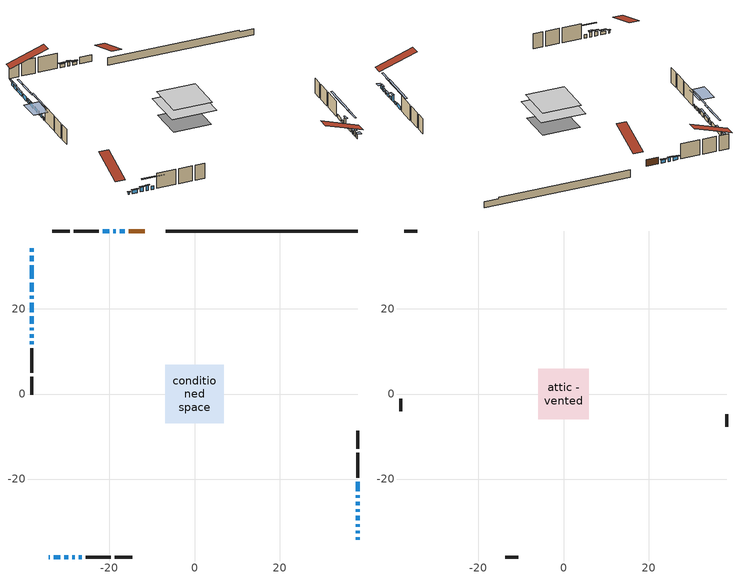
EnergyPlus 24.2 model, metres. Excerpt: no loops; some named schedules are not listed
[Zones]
conditioned space
 floor outside (Floor1 construction): -2.03,-2.03 -2.03,2.03 2.03,2.03 2.03,-2.03 z1.28
 floor adiabatic (AdiabaticFloorConstruction): -6.91,-6.91 -6.91,6.91 6.91,6.91 6.91,-6.91 z3.72
 floor foundation (Slab1 construction): -5.79,-5.48 -5.79,5.48 5.79,5.48 5.79,-5.48 z-1.22
 wall outside (AdiabaticWallConstruction 1): -11.71,38.33 -15.46,38.33 z1.28:3.31
 wall outside (AdiabaticWallConstruction): 38.33,-34.32 38.33,-33.71 z1.28:2.55; -34.33,-38.33 -34.02,-38.33 z1.28:1.89; -33.09,-38.33 -31.57,-38.33 z1.28:2.3; -30.64,-38.33 -29.72,-38.33 / -38.33,34.32 -38.33,33.41 z1.28:2.68; -38.33,32.48 -38.33,31.26 z1.28:2.7; -38.33,30.33 -38.33,27.13 / -18.54,38.33 -19.15,38.33 / -38.33,18.29 -38.33,16.46 / -38.33,15.53 -38.33,14.97 z1.28:2.5; -28.8,-38.33 -28.18,-38.33 z1.28:2.83; -16.39,38.33 -17.61,38.33 / 38.33,-31.25 38.33,-30.63 z1.28:2.2; -38.33,26.2 -38.33,24.07 / -38.33,23.14 -38.33,22.43 z1.28:2.65; -38.33,21.51 -38.33,19.22 / -20.08,38.33 -21.6,38.33 / 38.33,-29.71 38.33,-28.64 / -27.26,-38.33 -26.49,-38.33 / -38.33,14.05 -38.33,13.28 z1.28:2.35; 38.33,-32.79 38.33,-32.17 z1.28:2.96; 38.33,-27.71 38.33,-27.1 / -38.33,12.36 -38.33,11.74 z1.28:2.25; 38.33,-26.17 38.33,-25.28 z1.28:3.54; 38.33,-24.36 38.33,-23.79 z1.28:2.14; 38.33,-22.87 38.33,-20.58 z1.28:2.4
 wall outside (Wall1 construction): -22.53,38.33 -28.37,38.33 / -25.56,-38.33 -19.72,-38.33 / -38.33,10.82 -38.33,4.98 / 38.33,-19.65 38.33,-13.81 z1.28:6.16
 wall outside (Wall2 construction): -29.3,38.33 -33.5,38.33 / -18.8,-38.33 -14.59,-38.33 / -38.33,4.05 -38.33,-0.16 / 38.33,-12.88 38.33,-8.68 z1.28:6.16
 wall foundation (FoundationWall1 construction): -6.77,38.33,-1.22 -6.77,38.33,1.28 33.82,38.33,1.28 33.82,38.33,0.77 38.33,38.33,0.77 38.33,38.33,-1.22
 window (WindowConstruction 18): 38.33,-34.32 38.33,-33.71 z1.28:2.55
 window (WindowConstruction 3): -34.32,-38.33 -34.02,-38.33 z1.28:1.89
 window (WindowConstruction 4): -33.09,-38.33 -31.57,-38.33 z1.28:2.29
 window (WindowConstruction 5): -30.64,-38.33 -29.72,-38.33 z1.28:2.68
 window (WindowConstruction 6): -38.33,34.32 -38.33,33.41 z1.28:2.68
 window (WindowConstruction 7): -38.33,32.48 -38.33,31.26 z1.28:2.7
 window (WindowConstruction 8): -38.33,30.33 -38.33,27.13 z1.28:2.5
 window (WindowConstruction 19): -28.79,-38.33 -28.18,-38.33 z1.28:2.83
 window (WindowConstruction 9): -16.39,38.33 -17.61,38.33 z1.28:2.19
 window (WindowConstruction 10): -18.54,38.33 -19.15,38.33 z1.28:2.5
 window (WindowConstruction 11): -38.33,26.2 -38.33,24.07 z1.28:2.65
 window (WindowConstruction 12): -38.33,23.14 -38.33,22.43 z1.28:2.65
 window (WindowConstruction 13): -38.33,21.5 -38.33,19.22 z1.28:2.35
 window (WindowConstruction 14): -20.08,38.33 -21.6,38.33 z1.28:2.35
 window (WindowConstruction 20): 38.33,-32.78 38.33,-32.18 z1.28:2.96
 window (WindowConstruction 15): -38.33,18.29 -38.33,16.46 z1.28:2.5
 window (WindowConstruction 16): 38.33,-31.25 38.33,-30.64 z1.28:2.19
 window (WindowConstruction 17): 38.33,-29.71 38.33,-28.64 z1.28:2.35
 window (WindowConstruction 23): -27.26,-38.33 -26.49,-38.33 z1.28:2.35
 window (WindowConstruction 24): -38.33,15.53 -38.33,14.97 z1.28:2.5
 window (WindowConstruction 25): -38.33,14.05 -38.33,13.28 z1.28:2.35
 window (WindowConstruction 21): 38.33,-27.71 38.33,-27.1 z1.28:2.25
 window (WindowConstruction 22): -38.33,12.35 -38.33,11.74 z1.28:2.25
 window (WindowConstruction): 38.33,-26.17 38.33,-25.28 z1.28:3.54
 window (WindowConstruction 1): 38.33,-24.35 38.33,-23.8 z1.28:2.14
 window (WindowConstruction 2): 38.33,-22.87 38.33,-20.58 z1.28:2.4
 door (Door): -11.71,38.33 -15.46,38.33 z1.28:3.31
 ceiling adiabatic (AdiabaticFloorConstruction): 6.91,-6.91 6.91,6.91 -6.91,6.91 -6.91,-6.91 z3.72
attic - vented
 floor to conditioned space (Floor2 construction Reversed): -5.99,-5.99 -5.99,5.99 5.99,5.99 5.99,-5.99 z6.16
 wall outside (Wall3 construction): -34.43,38.33 -37.4,38.33 / -13.66,-38.33 -10.7,-38.33 / -38.33,-1.09 -38.33,-4.05 / 38.33,-7.75 38.33,-4.78 z1.28:6.16
 roof outside (Roof1 construction): -10.78,38.33,6.16 -10.78,26.66,10.05 -7.7,26.66,10.05 -7.7,38.33,6.16; -35.25,-38.33,6.16 -35.25,-26.66,10.05 -38.33,-26.66,10.05 -38.33,-38.33,6.16; -38.33,35.25,6.16 -26.66,35.25,10.05 -26.66,38.33,10.05 -38.33,38.33,6.16; 38.33,-35.25,6.16 26.66,-35.25,10.05 26.66,-38.33,10.05 38.33,-38.33,6.16
shading: 38.33,-33.41 38.33,-34.62 39.55,-34.62 39.55,-33.41 z2.85; -33.72,-38.33 -34.62,-38.33 -34.62,-38.79 -33.72,-38.79 z2.19; -31.27,-38.33 -33.39,-38.33 -33.39,-38.79 -31.27,-38.79 z2.59; -29.42,-38.33 -30.94,-38.33 -30.94,-38.79 -29.42,-38.79 z2.97; -38.33,33.11 -38.33,34.62 -38.79,34.62 -38.79,33.11 z2.97; -38.33,30.96 -38.33,32.78 -38.79,32.78 -38.79,30.96 z3; -38.33,26.83 -38.33,30.63 -38.79,30.63 -38.79,26.83 z2.8; -27.89,-38.33 -29.09,-38.33 -29.09,-38.79 -27.89,-38.79 z3.13; -17.91,38.33 -16.09,38.33 -16.09,38.79 -17.91,38.79 z2.49; -19.45,38.33 -18.24,38.33 -18.24,38.79 -19.45,38.79 z2.8; -38.33,21.02 -38.33,29.25 -38.79,29.25 -38.79,21.02 z5.7; -38.33,19.38 -38.33,26.19 -38.79,26.19 -38.79,19.38 z5.7; -38.33,18.92 -38.33,21.8 -38.79,21.8 -38.79,18.92 z2.65; -21.9,38.33 -19.78,38.33 -19.78,38.79 -21.9,38.79 z2.65; 38.33,-31.88 38.33,-33.08 38.79,-33.08 38.79,-31.88 z3.26; -38.33,16.16 -38.33,18.59 -38.79,18.59 -38.79,16.16 z2.8; 38.33,-30.34 38.33,-31.54 38.79,-31.54 38.79,-30.34 z2.49; 38.33,-28.34 38.33,-30.01 38.79,-30.01 38.79,-28.34 z2.65; -23.44,-38.33 -30.31,-38.33 -30.31,-38.79 -23.44,-38.79 z5.4; -38.33,11.31 -38.33,19.19 -38.63,19.19 -38.63,11.31 z6.16; -38.33,9.62 -38.33,17.71 -38.63,17.71 -38.63,9.62 z6.01; 38.33,-22.22 38.33,-32.59 38.79,-32.59 38.79,-22.22 z7.13; -38.33,8.69 -38.33,15.41 -42.9,15.41 -42.9,8.69 z5.3; 38.33,-24.98 38.33,-26.47 38.79,-26.47 38.79,-24.98 z3.84; 38.33,-18.92 38.33,-29.23 38.79,-29.23 38.79,-18.92 z7.02; 38.33,-15.7 38.33,-27.75 38.79,-27.75 38.79,-15.7 z7.28
[Building]
Building 1: Terrain=Suburbs
[Site:Location]
Whitehorse AP_YT: Latitude {deg}=60.71; Longitude {deg}=-135.07; Time Zone {hr}=-8; Elevation {m}=706; Keep Site Location Information=Yes
[Site:GroundTemperature:Shallow]
-5.4229, -7.73249, -7.91745, -6.82143, -2.42154, 1.95786, 5.75456, 8.15968, 8.36401, 6.40785, 2.70796, -1.53709
[Site:WaterMainsTemperature]
Calculation Method=Schedule; Temperature Schedule=mains temperature schedule
[Material] Roughness=Rough; Thermal Absorptance=0.9
Name | Thickness {m} | Conductivity {W/m-K} | Density {kg/m3} | Specific Heat {J/kg-K} | Solar Absorptance | Visible Absorptance
asphalt or fiberglass shingles | 0.00635 | 0.162714 | 1121.4 | 1465.45 | 0.4 | 0.4
ceiling loosefill ins | 0.338667 | 0.0480833 | 16.02 | 1046.75 | 0.7 | 0.7
ceiling stud and cavity | 0.1397 | 0.143726 | 65.682 | 1177.47 | 0.7 | 0.7
concrete 4.0 in. | 0.1016 | 1.803125 | 2242.8 | 837.4 | 0.7 | 0.7
concrete 8.0 in. | 0.2032 | 1.803125 | 2242.8 | 837.4 | 0.7 | 0.7
door material | 0.04445 | 0.0451087 | 512.64 | 1214.23 | 0.7 | 0.7
exterior vertical ins | 0.119311 | 0.029427 | 32.04 | 1214.23 | 0.7 | 0.7
floor covering | 0.0127 | 0.0433444 | 54.468 | 1339.84 | 0.6 | 0.6
floor rigid ins | 0.051816 | 0.029427 | 32.04 | 1214.23 | 0.7 | 0.7
floor rigid ins 1; wall rigid ins 1 | 0.512978 | 0.029427 | 32.04 | 1214.23 | 0.7 | 0.7
floor stud and cavity | 0.1397 | 0.085752 | 92.3553 | 1139.71 | 0.7 | 0.7
floor stud and cavity 1 | 0.1397 | 1.75129 | 37.0049 | 1207.88 | 0.7 | 0.7
furniture material conditioned space 1 | 0.1524 | 0.115458 | 640.8 | 1214.23 | 0.6 | 0.6
gypsum board | 0.0127 | 0.160291 | 801 | 837.4 | 0.6 | 0.6
gypsum board 1 | 0.0127 | 0.160291 | 801 | 837.4 | 0.7 | 0.7
osb sheathing 0.5 in. | 0.0127 | 0.115458 | 512.64 | 1214.23 | 0.7 | 0.7
osb sheathing 0.75 in. | 0.01905 | 0.115458 | 512.64 | 1214.23 | 0.7 | 0.7
wall rigid ins | 0.103632 | 0.029427 | 32.04 | 1214.23 | 0.7 | 0.7
wall stud and cavity | 0.1397 | 0.579149 | 139.0536 | 1170.24 | 0.7 | 0.7
wall stud and cavity 1 | 0.1397 | 0.601088 | 139.0536 | 1170.24 | 0.7 | 0.7
wall stud and cavity 2 | 0.0889 | 6.9971 | 50.32683 | 1063.81 | 0.6 | 0.6
wall stud and cavity 3 | 0.0889 | 0.380278 | 52.3479 | 1209.89 | 0.7 | 0.7
wall stud and cavity 4 | 0.0889 | 0.391764 | 83.0341 | 1211.67 | 0.7 | 0.7
wood siding | 0.0254 | 0.102417 | 544.68 | 1172.36 | 0.4 | 0.4
wood siding 1 | 0.00254 | 0.102417 | 544.68 | 1172.36 | 0.4 | 0.4
wood siding 2; wood siding 3 | 0.0254 | 0.102417 | 544.68 | 1172.36 | 0.7 | 0.7
[WindowMaterial:SimpleGlazingSystem]
Name | U-Factor {W/m2-K} | Solar Heat Gain Coefficient
WindowMaterial | 1.32525 | 0.37
WindowMaterial 1 | 1.371237 | 0.36
WindowMaterial 10 | 1.484797 | 0.32
WindowMaterial 11 | 1.27982 | 0.39
WindowMaterial 12 | 1.42745 | 0.34
WindowMaterial 13 | 1.29118 | 0.38
WindowMaterial 14 | 1.44335 | 0.33
WindowMaterial 15 | 1.25143 | 0.39
WindowMaterial 16 | 1.34739 | 0.37
WindowMaterial 17 | 1.246321 | 0.4
WindowMaterial 18 | 2.76462 | 0.62
WindowMaterial 19 | 2.76746 | 0.63
WindowMaterial 2 | 1.436534 | 0.34
WindowMaterial 20 | 2.76916 | 0.63
WindowMaterial 21 | 2.76008 | 0.61
WindowMaterial 22 | 1.337169 | 0.37
WindowMaterial 3 | 1.848189 | 0.21
WindowMaterial 4 | 1.4513 | 0.33
WindowMaterial 5 | 1.36613 | 0.36
WindowMaterial 6 | 1.23894 | 0.4
WindowMaterial 7 | 1.20317 | 0.41
WindowMaterial 8 | 1.35534 | 0.36
WindowMaterial 9 | 1.3843 | 0.35
[Construction]
AdiabaticFloorConstruction: floor stud and cavity 1, floor rigid ins 1, osb sheathing 0.75 in., floor covering
AdiabaticWallConstruction: wood siding 2, wall rigid ins 1, wall stud and cavity 3, gypsum board
AdiabaticWallConstruction 1: wood siding 3, wall rigid ins 1, wall stud and cavity 3, gypsum board
Door: door material
Floor1 construction: floor stud and cavity, floor rigid ins, osb sheathing 0.75 in., floor covering
Floor2 construction Reversed: gypsum board, ceiling stud and cavity, ceiling loosefill ins
FoundationWall1 construction: concrete 8.0 in., gypsum board 1
furniture construction conditioned space 1: furniture material conditioned space 1
PartitionWallConstruction: gypsum board, wall stud and cavity 4, gypsum board
Roof1 construction: asphalt or fiberglass shingles
Slab1 construction: concrete 4.0 in.
Wall1 construction: wood siding, wall rigid ins, osb sheathing 0.5 in., wall stud and cavity, gypsum board
Wall2 construction: wood siding, wall rigid ins, osb sheathing 0.5 in., wall stud and cavity 1, gypsum board
Wall3 construction: wood siding 1, wall stud and cavity 2
WindowConstruction: WindowMaterial
WindowConstruction 1: WindowMaterial 1
WindowConstruction 10: WindowMaterial 10
WindowConstruction 11: WindowMaterial 11
WindowConstruction 12: WindowMaterial 12
WindowConstruction 13: WindowMaterial 13
WindowConstruction 14; WindowConstruction 23; WindowConstruction 25: WindowMaterial 14
WindowConstruction 15: WindowMaterial 15
WindowConstruction 16: WindowMaterial 16
WindowConstruction 17: WindowMaterial 17
WindowConstruction 18: WindowMaterial 18
WindowConstruction 19: WindowMaterial 19
WindowConstruction 2: WindowMaterial 2
WindowConstruction 20: WindowMaterial 20
WindowConstruction 21; WindowConstruction 22: WindowMaterial 21
WindowConstruction 24: WindowMaterial 22
WindowConstruction 3: WindowMaterial 3
WindowConstruction 4: WindowMaterial 4
WindowConstruction 5: WindowMaterial 5
WindowConstruction 6: WindowMaterial 6
WindowConstruction 7: WindowMaterial 7
WindowConstruction 8: WindowMaterial 8
WindowConstruction 9: WindowMaterial 9
[Zone] Multiplier=1; Part of Total Floor Area=Yes
Name | Volume {m3}
attic - vented | 90.6376
conditioned space | 939
[Space]
Name | Zone | Volume {m3}
attic - vented 1 | attic - vented | 90.6376
conditioned space 1 | conditioned space | 939
[ZoneInfiltration:EffectiveLeakageArea]
infil attic - vented 1: Zone or Space=attic - vented 1; Schedule=Always On Discrete; Effective Air Leakage Area {cm2}=4532.84; Stack Coefficient=0.000609613; Wind Coefficient=1.6682e-05
[ZoneMixing]
whole house fan mix: Zone or Space=attic - vented; Schedule=Always On Continuous; Design Flow Rate Calculation Method=Flow/Zone; Design Flow Rate {m3/s}=0; Source Zone or Space=conditioned space
[SurfaceProperty:ExposedFoundationPerimeter]
Slab1: Exposed Perimeter Calculation Method=TotalExposedPerimeter; Total Exposed Perimeter {m}=45.1
[InternalMass] Zone or ZoneList=conditioned space; Space or SpaceList=conditioned space 1
Name | Construction | Surface Area {m2}
furniture mass conditioned space 1 | furniture construction conditioned space 1 | 133.68
partition wall mass | PartitionWallConstruction | 334.2
[Lights]
interior lighting: Zone or ZoneList or Space or SpaceList=conditioned space 1; Schedule=interior lighting schedule; Design Level Calculation Method=LightingLevel; Lighting Level {W}=343.2; Return Air Fraction=0; Fraction Radiant=0.6; Fraction Visible=0.2; Fraction Replaceable=1
[People]
occupants: Zone or ZoneList or Space or SpaceList=conditioned space 1; Number of People Schedule=occupants schedule; Number of People Calculation Method=People; Number of People=3; Fraction Radiant=0.314171; Sensible Heat Fraction=0.56303; Activity Level Schedule=occupants activity schedule; Carbon Dioxide Generation Rate {m3/s-W}=0; Enable ASHRAE 55 Comfort Warnings=No; Mean Radiant Temperature Calculation Type=EnclosureAveraged
[ElectricEquipment] Zone or ZoneList or Space or SpaceList=conditioned space 1; Design Level Calculation Method=EquipmentLevel
Name | Schedule | Design Level {W} | Fraction Latent | Fraction Radiant | Fraction Lost
clothes dryer | clothes dryer schedule | 140.772 | 0.015 | 0.081 | 0.85
clothes washer | clothes washer schedule | 32.1985 | 0.03 | 0.162 | 0.7
cooking range | cooking range schedule | 215.147 | 0.08 | 0.432 | 0.2
dishwasher | dishwasher schedule | 66.8632 | 0.3 | 0.18 | 0.4
fridge | fridge schedule | 72.9452 | 0 | 0.6 | 0
mech vent house fan | mech vent house fan schedule | 0 | 0 | 0 | 1
mech vent house fan cfis | mech vent house fan cfis schedule | 0 | 0 | 0 | 0
misc plug loads | misc plug loads schedule | 494.7 | 0.045 | 0.513 | 0.1
whole house fan | Always On Discrete | 0 | 0 | 0 | 1
[OtherEquipment] Zone or ZoneList or Space or SpaceList=conditioned space 1; Design Level Calculation Method=EquipmentLevel
Name | Fuel Type | Schedule | Design Level {W} | Fraction Latent | Fraction Radiant | Fraction Lost
clothes dryer 1 | Electricity | clothes dryer schedule | 0 | 0.015 | 0.081 | 0.85
cooking range 1 | Electricity | cooking range schedule | 0 | 0.08 | 0.432 | 0.2
general water use latent | None | general water use schedule | 62.594 | 1 | 0 | 0
general water use sensible | None | general water use schedule | -61.6891 | 0 | 0.6 | 0
mech vent house fan latent load | None | Always On Discrete | 0 | 1 | 0 | 0
mech vent house fan sensible load | None | Always On Discrete | 0 | 0 | 0 | 0
water heater energy adjustment1 | Electricity | Always On Discrete | 0.01 | 0 | 0 | 1
[ZoneInfiltration:DesignFlowRate] Zone or ZoneList or Space or SpaceList=conditioned space 1; Schedule=Always On Discrete; Design Flow Rate Calculation Method=Flow/Zone; Design Flow Rate {m3/s}=0
infil flow; natural vent flow; whole house fan flow
[Foundation:Kiva]
Foundation Kiva 1: Initial Indoor Air Temperature {C}=18; Wall Height Above Grade {m}=1.28001; Wall Depth Below Slab {m}=0.2032; Custom Block Material Name 1=exterior vertical ins; Custom Block Depth 1 {m}=2.5; Custom Block X Position 1 {m}=0.2159; Custom Block Z Position 1 {m}=0
[Foundation:Kiva:Settings]
Soil Conductivity {W/m-K}=0.849921; Soil Density {kg/m3}=1842.3; Soil Specific Heat {J/kg-K}=418.7; Ground Solar Absorptivity=0.9; Ground Thermal Absorptivity=0.9; Ground Surface Roughness {m}=0.03; Far-Field Width {m}=40; Deep-Ground Boundary Condition=ZeroFlux; Deep-Ground Depth {m}=40; Minimum Cell Dimension {m}=0.2; Maximum Cell Growth Coefficient=3; Simulation Timestep=Timestep
[Exterior:Lights]
exterior lighting: Schedule=exterior lighting schedule; Design Level {W}=75.6
[Schedule:Constant]
Name | Hourly Value
Always On Continuous; mech vent house fan schedule; mech vent house fan cfis schedule; Always On Discrete | 1
occupants activity schedule | 117.228
fridge schedule | 0
[Schedule:Week:Daily]
interior lighting schedule Week Rule - Jan1-Jan27: interior lighting schedule day, interior lighting schedule day, interior lighting schedule day, interior lighting schedule day, interior lighting schedule day, interior lighting schedule day, interior lighting schedule day, interior lighting schedule default day, interior lighting schedule default day, interior lighting schedule default day, interior lighting schedule default day, interior lighting schedule default day
interior lighting schedule Week Rule - Jan28-Feb3: interior lighting schedule day, interior lighting schedule day, interior lighting schedule day, interior lighting schedule day, interior lighting schedule day 1, interior lighting schedule day 1, interior lighting schedule day 1, interior lighting schedule default day, interior lighting schedule default day, interior lighting schedule default day, interior lighting schedule default day, interior lighting schedule default day
interior lighting schedule Week Rule - Feb4-Feb24: interior lighting schedule day 1, interior lighting schedule day 1, interior lighting schedule day 1, interior lighting schedule day 1, interior lighting schedule day 1, interior lighting schedule day 1, interior lighting schedule day 1, interior lighting schedule default day, interior lighting schedule default day, interior lighting schedule default day, interior lighting schedule default day, interior lighting schedule default day
interior lighting schedule Week Rule - Feb25-Mar3: interior lighting schedule day 1, interior lighting schedule day 1, interior lighting schedule day 1, interior lighting schedule day 1, interior lighting schedule day 2, interior lighting schedule day 2, interior lighting schedule day 2, interior lighting schedule default day, interior lighting schedule default day, interior lighting schedule default day, interior lighting schedule default day, interior lighting schedule default day
interior lighting schedule Week Rule - Mar4-Mar31: interior lighting schedule day 2, interior lighting schedule day 2, interior lighting schedule day 2, interior lighting schedule day 2, interior lighting schedule day 2, interior lighting schedule day 2, interior lighting schedule day 2, interior lighting schedule default day, interior lighting schedule default day, interior lighting schedule default day, interior lighting schedule default day, interior lighting schedule default day
interior lighting schedule Week Rule - Apr1-Apr28: interior lighting schedule day 3, interior lighting schedule day 3, interior lighting schedule day 3, interior lighting schedule day 3, interior lighting schedule day 3, interior lighting schedule day 3, interior lighting schedule day 3, interior lighting schedule default day, interior lighting schedule default day, interior lighting schedule default day, interior lighting schedule default day, interior lighting schedule default day
interior lighting schedule Week Rule - Apr29-May5: interior lighting schedule day 3, interior lighting schedule day 3, interior lighting schedule day 4, interior lighting schedule day 4, interior lighting schedule day 4, interior lighting schedule day 4, interior lighting schedule day 4, interior lighting schedule default day, interior lighting schedule default day, interior lighting schedule default day, interior lighting schedule default day, interior lighting schedule default day
interior lighting schedule Week Rule - May6-May26: interior lighting schedule day 4, interior lighting schedule day 4, interior lighting schedule day 4, interior lighting schedule day 4, interior lighting schedule day 4, interior lighting schedule day 4, interior lighting schedule day 4, interior lighting schedule default day, interior lighting schedule default day, interior lighting schedule default day, interior lighting schedule default day, interior lighting schedule default day
interior lighting schedule Week Rule - May27-Jun2: interior lighting schedule day 4, interior lighting schedule day 4, interior lighting schedule day 4, interior lighting schedule day 4, interior lighting schedule day 4, interior lighting schedule day 5, interior lighting schedule day 5, interior lighting schedule default day, interior lighting schedule default day, interior lighting schedule default day, interior lighting schedule default day, interior lighting schedule default day
interior lighting schedule Week Rule - Jun3-Jun30: interior lighting schedule day 5, interior lighting schedule day 5, interior lighting schedule day 5, interior lighting schedule day 5, interior lighting schedule day 5, interior lighting schedule day 5, interior lighting schedule day 5, interior lighting schedule default day, interior lighting schedule default day, interior lighting schedule default day, interior lighting schedule default day, interior lighting schedule default day
interior lighting schedule Week Rule - Jul1-Jul28: interior lighting schedule day 6, interior lighting schedule day 6, interior lighting schedule day 6, interior lighting schedule day 6, interior lighting schedule day 6, interior lighting schedule day 6, interior lighting schedule day 6, interior lighting schedule default day, interior lighting schedule default day, interior lighting schedule default day, interior lighting schedule default day, interior lighting schedule default day
interior lighting schedule Week Rule - Jul29-Aug4: interior lighting schedule day 6, interior lighting schedule day 6, interior lighting schedule day 6, interior lighting schedule day 7, interior lighting schedule day 7, interior lighting schedule day 7, interior lighting schedule day 7, interior lighting schedule default day, interior lighting schedule default day, interior lighting schedule default day, interior lighting schedule default day, interior lighting schedule default day
interior lighting schedule Week Rule - Aug5-Aug25: interior lighting schedule day 7, interior lighting schedule day 7, interior lighting schedule day 7, interior lighting schedule day 7, interior lighting schedule day 7, interior lighting schedule day 7, interior lighting schedule day 7, interior lighting schedule default day, interior lighting schedule default day, interior lighting schedule default day, interior lighting schedule default day, interior lighting schedule default day
interior lighting schedule Week Rule - Aug26-Sep1: interior lighting schedule day 7, interior lighting schedule day 7, interior lighting schedule day 7, interior lighting schedule day 7, interior lighting schedule day 7, interior lighting schedule day 7, interior lighting schedule day 8, interior lighting schedule default day, interior lighting schedule default day, interior lighting schedule default day, interior lighting schedule default day, interior lighting schedule default day
interior lighting schedule Week Rule - Sep2-Sep29: interior lighting schedule day 8, interior lighting schedule day 8, interior lighting schedule day 8, interior lighting schedule day 8, interior lighting schedule day 8, interior lighting schedule day 8, interior lighting schedule day 8, interior lighting schedule default day, interior lighting schedule default day, interior lighting schedule default day, interior lighting schedule default day, interior lighting schedule default day
interior lighting schedule Week Rule - Sep30-Oct6: interior lighting schedule day 8, interior lighting schedule day 9, interior lighting schedule day 9, interior lighting schedule day 9, interior lighting schedule day 9, interior lighting schedule day 9, interior lighting schedule day 9, interior lighting schedule default day, interior lighting schedule default day, interior lighting schedule default day, interior lighting schedule default day, interior lighting schedule default day
interior lighting schedule Week Rule - Oct7-Oct27: interior lighting schedule day 9, interior lighting schedule day 9, interior lighting schedule day 9, interior lighting schedule day 9, interior lighting schedule day 9, interior lighting schedule day 9, interior lighting schedule day 9, interior lighting schedule default day, interior lighting schedule default day, interior lighting schedule default day, interior lighting schedule default day, interior lighting schedule default day
interior lighting schedule Week Rule - Oct28-Nov3: interior lighting schedule day 9, interior lighting schedule day 9, interior lighting schedule day 9, interior lighting schedule day 9, interior lighting schedule day 10, interior lighting schedule day 10, interior lighting schedule day 10, interior lighting schedule default day, interior lighting schedule default day, interior lighting schedule default day, interior lighting schedule default day, interior lighting schedule default day
interior lighting schedule Week Rule - Nov4-Nov24: interior lighting schedule day 10, interior lighting schedule day 10, interior lighting schedule day 10, interior lighting schedule day 10, interior lighting schedule day 10, interior lighting schedule day 10, interior lighting schedule day 10, interior lighting schedule default day, interior lighting schedule default day, interior lighting schedule default day, interior lighting schedule default day, interior lighting schedule default day
interior lighting schedule Week Rule - Nov25-Dec1: interior lighting schedule day 10, interior lighting schedule day 10, interior lighting schedule day 10, interior lighting schedule day 10, interior lighting schedule day 10, interior lighting schedule day 10, interior lighting schedule day 11, interior lighting schedule default day, interior lighting schedule default day, interior lighting schedule default day, interior lighting schedule default day, interior lighting schedule default day
interior lighting schedule Week Rule - Dec2-Dec31: interior lighting schedule day 11, interior lighting schedule day 11, interior lighting schedule day 11, interior lighting schedule day 11, interior lighting schedule day 11, interior lighting schedule day 11, interior lighting schedule day 11, interior lighting schedule default day, interior lighting schedule default day, interior lighting schedule default day, interior lighting schedule default day, interior lighting schedule default day
occupants schedule Week Rule - Jan1-Dec31: occupants schedule day, occupants schedule day, occupants schedule day, occupants schedule day, occupants schedule day, occupants schedule day, occupants schedule day, occupants schedule default day, occupants schedule default day, occupants schedule default day, occupants schedule default day, occupants schedule default day
clothes dryer schedule Week Rule - Jan1-Dec31: clothes dryer schedule day, clothes dryer schedule day, clothes dryer schedule day, clothes dryer schedule day, clothes dryer schedule day, clothes dryer schedule day, clothes dryer schedule day, clothes dryer schedule default day, clothes dryer schedule default day, clothes dryer schedule default day, clothes dryer schedule default day, clothes dryer schedule default day
clothes washer schedule Week Rule - Jan1-Dec31: clothes washer schedule day, clothes washer schedule day, clothes washer schedule day, clothes washer schedule day, clothes washer schedule day, clothes washer schedule day, clothes washer schedule day, clothes washer schedule default day, clothes washer schedule default day, clothes washer schedule default day, clothes washer schedule default day, clothes washer schedule default day
cooking range schedule Week Rule - Jan1-Dec31: cooking range schedule day, cooking range schedule day, cooking range schedule day, cooking range schedule day, cooking range schedule day, cooking range schedule day, cooking range schedule day, cooking range schedule default day, cooking range schedule default day, cooking range schedule default day, cooking range schedule default day, cooking range schedule default day
dishwasher schedule Week Rule - Jan1-Dec31: dishwasher schedule day, dishwasher schedule day, dishwasher schedule day, dishwasher schedule day, dishwasher schedule day, dishwasher schedule day, dishwasher schedule day, dishwasher schedule default day, dishwasher schedule default day, dishwasher schedule default day, dishwasher schedule default day, dishwasher schedule default day
misc plug loads schedule Week Rule - Jan1-Dec31: misc plug loads schedule day, misc plug loads schedule day, misc plug loads schedule day, misc plug loads schedule day, misc plug loads schedule day, misc plug loads schedule day, misc plug loads schedule day, misc plug loads schedule default day, misc plug loads schedule default day, misc plug loads schedule default day, misc plug loads schedule default day, misc plug loads schedule default day
general water use schedule Week Rule - Jan1-Dec31: general water use schedule day, general water use schedule day, general water use schedule day, general water use schedule day, general water use schedule day, general water use schedule day, general water use schedule day, general water use schedule default day, general water use schedule default day, general water use schedule default day, general water use schedule default day, general water use schedule default day
exterior lighting schedule Week Rule - Jan1-Jan27: exterior lighting schedule day, exterior lighting schedule day, exterior lighting schedule day, exterior lighting schedule day, exterior lighting schedule day, exterior lighting schedule day, exterior lighting schedule day, exterior lighting schedule default day, exterior lighting schedule default day, exterior lighting schedule default day, exterior lighting schedule default day, exterior lighting schedule default day
exterior lighting schedule Week Rule - Jan28-Feb3: exterior lighting schedule day, exterior lighting schedule day, exterior lighting schedule day, exterior lighting schedule day, exterior lighting schedule day 1, exterior lighting schedule day 1, exterior lighting schedule day 1, exterior lighting schedule default day, exterior lighting schedule default day, exterior lighting schedule default day, exterior lighting schedule default day, exterior lighting schedule default day
exterior lighting schedule Week Rule - Feb4-Feb24: exterior lighting schedule day 1, exterior lighting schedule day 1, exterior lighting schedule day 1, exterior lighting schedule day 1, exterior lighting schedule day 1, exterior lighting schedule day 1, exterior lighting schedule day 1, exterior lighting schedule default day, exterior lighting schedule default day, exterior lighting schedule default day, exterior lighting schedule default day, exterior lighting schedule default day
exterior lighting schedule Week Rule - Feb25-Mar3: exterior lighting schedule day 1, exterior lighting schedule day 1, exterior lighting schedule day 1, exterior lighting schedule day 1, exterior lighting schedule day 2, exterior lighting schedule day 2, exterior lighting schedule day 2, exterior lighting schedule default day, exterior lighting schedule default day, exterior lighting schedule default day, exterior lighting schedule default day, exterior lighting schedule default day
exterior lighting schedule Week Rule - Mar4-Mar31: exterior lighting schedule day 2, exterior lighting schedule day 2, exterior lighting schedule day 2, exterior lighting schedule day 2, exterior lighting schedule day 2, exterior lighting schedule day 2, exterior lighting schedule day 2, exterior lighting schedule default day, exterior lighting schedule default day, exterior lighting schedule default day, exterior lighting schedule default day, exterior lighting schedule default day
exterior lighting schedule Week Rule - Apr1-Apr28: exterior lighting schedule day 3, exterior lighting schedule day 3, exterior lighting schedule day 3, exterior lighting schedule day 3, exterior lighting schedule day 3, exterior lighting schedule day 3, exterior lighting schedule day 3, exterior lighting schedule default day, exterior lighting schedule default day, exterior lighting schedule default day, exterior lighting schedule default day, exterior lighting schedule default day
exterior lighting schedule Week Rule - Apr29-May5: exterior lighting schedule day 3, exterior lighting schedule day 3, exterior lighting schedule day 4, exterior lighting schedule day 4, exterior lighting schedule day 4, exterior lighting schedule day 4, exterior lighting schedule day 4, exterior lighting schedule default day, exterior lighting schedule default day, exterior lighting schedule default day, exterior lighting schedule default day, exterior lighting schedule default day
exterior lighting schedule Week Rule - May6-May26: exterior lighting schedule day 4, exterior lighting schedule day 4, exterior lighting schedule day 4, exterior lighting schedule day 4, exterior lighting schedule day 4, exterior lighting schedule day 4, exterior lighting schedule day 4, exterior lighting schedule default day, exterior lighting schedule default day, exterior lighting schedule default day, exterior lighting schedule default day, exterior lighting schedule default day
exterior lighting schedule Week Rule - May27-Jun2: exterior lighting schedule day 4, exterior lighting schedule day 4, exterior lighting schedule day 4, exterior lighting schedule day 4, exterior lighting schedule day 4, exterior lighting schedule day 5, exterior lighting schedule day 5, exterior lighting schedule default day, exterior lighting schedule default day, exterior lighting schedule default day, exterior lighting schedule default day, exterior lighting schedule default day
exterior lighting schedule Week Rule - Jun3-Jun30: exterior lighting schedule day 5, exterior lighting schedule day 5, exterior lighting schedule day 5, exterior lighting schedule day 5, exterior lighting schedule day 5, exterior lighting schedule day 5, exterior lighting schedule day 5, exterior lighting schedule default day, exterior lighting schedule default day, exterior lighting schedule default day, exterior lighting schedule default day, exterior lighting schedule default day
exterior lighting schedule Week Rule - Jul1-Jul28: exterior lighting schedule day 6, exterior lighting schedule day 6, exterior lighting schedule day 6, exterior lighting schedule day 6, exterior lighting schedule day 6, exterior lighting schedule day 6, exterior lighting schedule day 6, exterior lighting schedule default day, exterior lighting schedule default day, exterior lighting schedule default day, exterior lighting schedule default day, exterior lighting schedule default day
exterior lighting schedule Week Rule - Jul29-Aug4: exterior lighting schedule day 6, exterior lighting schedule day 6, exterior lighting schedule day 6, exterior lighting schedule day 7, exterior lighting schedule day 7, exterior lighting schedule day 7, exterior lighting schedule day 7, exterior lighting schedule default day, exterior lighting schedule default day, exterior lighting schedule default day, exterior lighting schedule default day, exterior lighting schedule default day
[Schedule:Year]
interior lighting schedule: interior lighting schedule Week Rule - Jan1-Jan27, 1, 1, 1, 27, interior lighting schedule Week Rule - Jan28-Feb3, 1, 28, 2, 3, interior lighting schedule Week Rule - Feb4-Feb24, 2, 4, 2, 24, interior lighting schedule Week Rule - Feb25-Mar3, 2, 25, 3, 3, interior lighting schedule Week Rule - Mar4-Mar31, 3, 4, 3, 31, interior lighting schedule Week Rule - Apr1-Apr28, 4, 1, 4, 28, interior lighting schedule Week Rule - Apr29-May5, 4, 29, 5, 5, interior lighting schedule Week Rule - May6-May26, 5, 6, 5, 26, interior lighting schedule Week Rule - May27-Jun2, 5, 27, 6, 2, interior lighting schedule Week Rule - Jun3-Jun30, 6, 3, 6, 30, interior lighting schedule Week Rule - Jul1-Jul28, 7, 1, 7, 28, interior lighting schedule Week Rule - Jul29-Aug4, 7, 29, 8, 4, interior lighting schedule Week Rule - Aug5-Aug25, 8, 5, 8, 25, interior lighting schedule Week Rule - Aug26-Sep1, 8, 26, 9, 1, interior lighting schedule Week Rule - Sep2-Sep29, 9, 2, 9, 29, interior lighting schedule Week Rule - Sep30-Oct6, 9, 30, 10, 6, interior lighting schedule Week Rule - Oct7-Oct27, 10, 7, 10, 27, interior lighting schedule Week Rule - Oct28-Nov3, 10, 28, 11, 3, interior lighting schedule Week Rule - Nov4-Nov24, 11, 4, 11, 24, interior lighting schedule Week Rule - Nov25-Dec1, 11, 25, 12, 1, interior lighting schedule Week Rule - Dec2-Dec31, 12, 2, 12, 31
occupants schedule: occupants schedule Week Rule - Jan1-Dec31, 1, 1, 12, 31
clothes dryer schedule: clothes dryer schedule Week Rule - Jan1-Dec31, 1, 1, 12, 31
clothes washer schedule: clothes washer schedule Week Rule - Jan1-Dec31, 1, 1, 12, 31
cooking range schedule: cooking range schedule Week Rule - Jan1-Dec31, 1, 1, 12, 31
dishwasher schedule: dishwasher schedule Week Rule - Jan1-Dec31, 1, 1, 12, 31
misc plug loads schedule: misc plug loads schedule Week Rule - Jan1-Dec31, 1, 1, 12, 31
general water use schedule: general water use schedule Week Rule - Jan1-Dec31, 1, 1, 12, 31
exterior lighting schedule: exterior lighting schedule Week Rule - Jan1-Jan27, 1, 1, 1, 27, exterior lighting schedule Week Rule - Jan28-Feb3, 1, 28, 2, 3, exterior lighting schedule Week Rule - Feb4-Feb24, 2, 4, 2, 24, exterior lighting schedule Week Rule - Feb25-Mar3, 2, 25, 3, 3, exterior lighting schedule Week Rule - Mar4-Mar31, 3, 4, 3, 31, exterior lighting schedule Week Rule - Apr1-Apr28, 4, 1, 4, 28, exterior lighting schedule Week Rule - Apr29-May5, 4, 29, 5, 5, exterior lighting schedule Week Rule - May6-May26, 5, 6, 5, 26, exterior lighting schedule Week Rule - May27-Jun2, 5, 27, 6, 2, exterior lighting schedule Week Rule - Jun3-Jun30, 6, 3, 6, 30, exterior lighting schedule Week Rule - Jul1-Jul28, 7, 1, 7, 28, exterior lighting schedule Week Rule - Jul29-Aug4, 7, 29, 8, 4, exterior lighting schedule Week Rule - Aug5-Aug25, 8, 5, 8, 25, exterior lighting schedule Week Rule - Aug26-Sep1, 8, 26, 9, 1, exterior lighting schedule Week Rule - Sep2-Sep29, 9, 2, 9, 29, exterior lighting schedule Week Rule - Sep30-Oct6, 9, 30, 10, 6, exterior lighting schedule Week Rule - Oct7-Oct27, 10, 7, 10, 27, exterior lighting schedule Week Rule - Oct28-Nov3, 10, 28, 11, 3, exterior lighting schedule Week Rule - Nov4-Nov24, 11, 4, 11, 24, exterior lighting schedule Week Rule - Nov25-Dec1, 11, 25, 12, 1, exterior lighting schedule Week Rule - Dec2-Dec31, 12, 2, 12, 31
[Schedule:Compact]
mains temperature schedule: Through: 01/01, For: AllDays, Until: 24:00, 1.27556, Through: 01/02, For: AllDays, Until: 24:00, 1.21222, Through: 01/03, For: AllDays, Until: 24:00, 1.15, Through: 01/04, For: AllDays, Until: 24:00, 1.08833, Through: 01/05, For: AllDays, Until: 24:00, 1.02778, Through: 01/06, For: AllDays, Until: 24:00, 0.967222, Through: 01/07, For: AllDays, Until: 24:00, 0.907778, Through: 01/08, For: AllDays, Until: 24:00, 0.848889, Through: 01/09, For: AllDays, Until: 24:00, 0.791111, Through: 01/10, For: AllDays, Until: 24:00, 0.733333, Through: 01/11, For: AllDays, Until: 24:00, 0.677222, Through: 01/12, For: AllDays, Until: 24:00, 0.621111, Through: 01/13, For: AllDays, Until: 24:00, 0.566667, Through: 01/14, For: AllDays, Until: 24:00, 0.512222, Through: 01/15, For: AllDays, Until: 24:00, 0.459444, Through: 01/16, For: AllDays, Until: 24:00, 0.407222, Through: 01/17, For: AllDays, Until: 24:00, 0.355556, Through: 01/18, For: AllDays, Until: 24:00, 0.305, Through: 01/19, For: AllDays, Until: 24:00, 0.255556, Through: 01/20, For: AllDays, Until: 24:00, 0.206667, Through: 01/21, For: AllDays, Until: 24:00, 0.158889, Through: 01/22, For: AllDays, Until: 24:00, 0.112222, Through: 01/23, For: AllDays, Until: 24:00, 0.0666667, Through: 01/24, For: AllDays, Until: 24:00, 0.0216667, Through: 01/25, For: AllDays, Until: 24:00, 0, Through: 01/26, For: AllDays, Until: 24:00, 0, Through: 01/27, For: AllDays, Until: 24:00, 0, Through: 01/28, For: AllDays, Until: 24:00, 0, Through: 01/29, For: AllDays, Until: 24:00, 0, Through: 01/30, For: AllDays, Until: 24:00, 0, Through: 01/31, For: AllDays, Until: 24:00, 0, Through: 02/01, For: AllDays, Until: 24:00, 0, Through: 02/02, For: AllDays, Until: 24:00, 0, Through: 02/03, For: AllDays, Until: 24:00, 0, Through: 02/04, For: AllDays, Until: 24:00, 0, Through: 02/05, For: AllDays, Until: 24:00, 0, Through: 02/06, For: AllDays, Until: 24:00, 0, Through: 02/07, For: AllDays, Until: 24:00, 0, Through: 02/08, For: AllDays, Until: 24:00, 0, Through: 02/09, For: AllDays, Until: 24:00, 0, Through: 02/10, For: AllDays, Until: 24:00, 0, Through: 02/11, For: AllDays, Until: 24:00, 0, Through: 02/12, For: AllDays, Until: 24:00, 0, Through: 02/13, For: AllDays, Until: 24:00, 0, Through: 02/14, For: AllDays, Until: 24:00, 0, Through: 02/15, For: AllDays, Until: 24:00, 0, Through: 02/16, For: AllDays, Until: 24:00, 0, Through: 02/17, For: AllDays, Until: 24:00, 0, Through: 02/18, For: AllDays, Until: 24:00, 0, Through: 02/19, For: AllDays, Until: 24:00, 0, Through: 02/20, For: AllDays, Until: 24:00, 0, Through: 02/21, For: AllDays, Until: 24:00, 0, Through: 02/22, For: AllDays, Until: 24:00, 0, Through: 02/23, For: AllDays, Until: 24:00, 0, Through: 02/24, For: AllDays, Until: 24:00, 0, Through: 02/25, For: AllDays, Until: 24:00, 0, Through: 02/26, For: AllDays, Until: 24:00, 0, Through: 02/27, For: AllDays, Until: 24:00, 0, Through: 02/28, For: AllDays, Until: 24:00, 0, Through: 03/01, For: AllDays, Until: 24:00, 0, Through: 03/02, For: AllDays, Until: 24:00, 0, Through: 03/03, For: AllDays, Until: 24:00, 0, Through: 03/04, For: AllDays, Until: 24:00, 0, Through: 03/05, For: AllDays, Until: 24:00, 0, Through: 03/06, For: AllDays, Until: 24:00, 0, Through: 03/07, For: AllDays, Until: 24:00, 0, Through: 03/08, For: AllDays, Until: 24:00, 0, Through: 03/09, For: AllDays, Until: 24:00, 0, Through: 03/10, For: AllDays, Until: 24:00, 0, Through: 03/11, For: AllDays, Until: 24:00, 0, Through: 03/12, For: AllDays, Until: 24:00, 0, Through: 03/13, For: AllDays, Until: 24:00, 0, Through: 03/14, For: AllDays, Until: 24:00, 0, Through: 03/15, For: AllDays, Until: 24:00, 0, Through: 03/16, For: AllDays, Until: 24:00, 0, Through: 03/17, For: AllDays, Until: 24:00, 0, Through: 03/18, For: AllDays, Until: 24:00, 0, Through: 03/19, For: AllDays, Until: 24:00, 0, Through: 03/20, For: AllDays, Until: 24:00, 0, Through: 03/21, For: AllDays, Until: 24:00, 0, Through: 03/22, For: AllDays, Until: 24:00, 0, Through: 03/23, For: AllDays, Until: 24:00, 0, Through: 03/24, For: AllDays, Until: 24:00, 0, Through: 03/25, For: AllDays, Until: 24:00, 0, Through: 03/26, For: AllDays, Until: 24:00, 0, Through: 03/27, For: AllDays, Until: 24:00, 0, Through: 03/28, For: AllDays, Until: 24:00, 0, Through: 03/29, For: AllDays, Until: 24:00, 0, Through: 03/30, For: AllDays, Until: 24:00, 0, Through: 03/31, For: AllDays, Until: 24:00, 0, Through: 04/01, For: AllDays, Until: 24:00, 0, Through: 04/02, For: AllDays, Until: 24:00, 0, Through: 04/03, For: AllDays, Until: 24:00, 0, Through: 04/04, For: AllDays, Until: 24:00, 0, Through: 04/05, For: AllDays, Until: 24:00, 0, Through: 04/06, For: AllDays, Until: 24:00, 0, Through: 04/07, For: AllDays, Until: 24:00, 0, Through: 04/08, For: AllDays, Until: 24:00, 0, Through: 04/09, For: AllDays, Until: 24:00, 0, Through: 04/10, For: AllDays, Until: 24:00, 0.0316667, Through: 04/11, For: AllDays, Until: 24:00, 0.0766667, Through: 04/12, For: AllDays, Until: 24:00, 0.122778, Through: 04/13, For: AllDays, Until: 24:00, 0.169444, Through: 04/14, For: AllDays, Until: 24:00, 0.217778, Through: 04/15, For: AllDays, Until: 24:00, 0.266667, Through: 04/16, For: AllDays, Until: 24:00, 0.316111, Through: 04/17, For: AllDays, Until: 24:00, 0.367222, Through: 04/18, For: AllDays, Until: 24:00, 0.418333, Through: 04/19, For: AllDays, Until: 24:00, 0.471111, Through: 04/20, For: AllDays, Until: 24:00, 0.524444, Through: 04/21, For: AllDays, Until: 24:00, 0.578889, Through: 04/22, For: AllDays, Until: 24:00, 0.633889, Through: 04/23, For: AllDays, Until: 24:00, 0.689444, Through: 04/24, For: AllDays, Until: 24:00, 0.746111, Through: 04/25, For: AllDays, Until: 24:00, 0.803889, Through: 04/26, For: AllDays, Until: 24:00, 0.862222, Through: 04/27, For: AllDays, Until: 24:00, 0.921111, Through: 04/28, For: AllDays, Until: 24:00, 0.980556, Through: 04/29, For: AllDays, Until: 24:00, 1.04111, Through: 04/30, For: AllDays, Until: 24:00, 1.10222, Through: 05/01, For: AllDays, Until: 24:00, 1.16389, Through: 05/02, For: AllDays, Until: 24:00, 1.22667, Through: 05/03, For: AllDays, Until: 24:00, 1.28944, Through: 05/04, For: AllDays, Until: 24:00, 1.35333, Through: 05/05, For: AllDays, Until: 24:00, 1.41778, Through: 05/06, For: AllDays, Until: 24:00, 1.48278, Through: 05/07, For: AllDays, Until: 24:00, 1.54778, Through: 05/08, For: AllDays, Until: 24:00, 1.61389, Through: 05/09, For: AllDays, Until: 24:00, 1.68056, Through: 05/10, For: AllDays, Until: 24:00, 1.74778, Through: 05/11, For: AllDays, Until: 24:00, 1.815, Through: 05/12, For: AllDays, Until: 24:00, 1.88333, Through: 05/13, For: AllDays, Until: 24:00, 1.95167, Through: 05/14, For: AllDays, Until: 24:00, 2.02056, Through: 05/15, For: AllDays, Until: 24:00, 2.09, Through: 05/16, For: AllDays, Until: 24:00, 2.15944, Through: 05/17, For: AllDays, Until: 24:00, 2.22944, Through: 05/18, For: AllDays, Until: 24:00, 2.3, Through: 05/19, For: AllDays, Until: 24:00, 2.37111, Through: 05/20, For: AllDays, Until: 24:00, 2.44167, Through: 05/21, For: AllDays, Until: 24:00, 2.51333, Through: 05/22, For: AllDays, Until: 24:00, 2.585, Through: 05/23, For: AllDays, Until: 24:00, 2.65667, Through: 05/24, For: AllDays, Until: 24:00, 2.72889, Through: 05/25, For: AllDays, Until: 24:00, 2.80111, Through: 05/26, For: AllDays, Until: 24:00, 2.87333, Through: 05/27, For: AllDays, Until: 24:00, 2.94556, Through: 05/28, For: AllDays, Until: 24:00, 3.01833, Through: 05/29, For: AllDays, Until: 24:00, 3.09111, Through: 05/30, For: AllDays, Until: 24:00, 3.16444, Through: 05/31, For: AllDays, Until: 24:00, 3.23722, Through: 06/01, For: AllDays, Until: 24:00, 3.31, Through: 06/02, For: AllDays, Until: 24:00, 3.38333, Through: 06/03, For: AllDays, Until: 24:00, 3.45611, Through: 06/04, For: AllDays, Until: 24:00, 3.52944, Through: 06/05, For: AllDays, Until: 24:00, 3.60222, Through: 06/06, For: AllDays, Until: 24:00, 3.675, Through: 06/07, For: AllDays, Until: 24:00, 3.74833, Through: 06/08, For: AllDays, Until: 24:00, 3.82056, Through: 06/09, For: AllDays, Until: 24:00, 3.89333, Through: 06/10, For: AllDays, Until: 24:00, 3.96611, Through: 06/11, For: AllDays, Until: 24:00, 4.03833, Through: 06/12, For: AllDays, Until: 24:00, 4.11, Through: 06/13, For: AllDays, Until: 24:00, 4.18222, Through: 06/14, For: AllDays, Until: 24:00, 4.25389, Through: 06/15, For: AllDays, Until: 24:00, 4.325, Through: 06/16, For: AllDays, Until: 24:00, 4.39611, Through: 06/17, For: AllDays, Until: 24:00, 4.46722, Through: 06/18, For: AllDays, Until: 24:00, 4.53778, Through: 06/19, For: AllDays, Until: 24:00, 4.60778, Through: 06/20, For: AllDays, Until: 24:00, 4.67778, Through: 06/21, For: AllDays, Until: 24:00, 4.74722, Through: 06/22, For: AllDays, Until: 24:00, 4.81611, Through: 06/23, For: AllDays, Until: 24:00, 4.885, Through: 06/24, For: AllDays, Until: 24:00, 4.95278, Through: 06/25, For: AllDays, Until: 24:00, 5.02056, Through: 06/26, For: AllDays, Until: 24:00, 5.08778, Through: 06/27, For: AllDays, Until: 24:00, 5.15444, Through: 06/28, For: AllDays, Until: 24:00, 5.22111, Through: 06/29, For: AllDays, Until: 24:00, 5.28667, Through: 06/30, For: AllDays, Until: 24:00, 5.35167, Through: 07/01, For: AllDays, Until: 24:00, 5.41611, Through: 07/02, For: AllDays, Until: 24:00, 5.48, Through: 07/03, For: AllDays, Until: 24:00, 5.54333, Through: 07/04, For: AllDays, Until: 24:00, 5.60611, Through: 07/05, For: AllDays, Until: 24:00, 5.66833, Through: 07/06, For: AllDays, Until: 24:00, 5.72944, Through: 07/07, For: AllDays, Until: 24:00, 5.79, Through: 07/08, For: AllDays, Until: 24:00, 5.85, Through: 07/09, For: AllDays, Until: 24:00, 5.90944, Through: 07/10, For: AllDays, Until: 24:00, 5.96778, Through: 07/11, For: AllDays, Until: 24:00, 6.02556, Through: 07/12, For: AllDays, Until: 24:00, 6.08222, Through: 07/13, For: AllDays, Until: 24:00, 6.13833, Through: 07/14, For: AllDays, Until: 24:00, 6.19389, Through: 07/15, For: AllDays, Until: 24:00, 6.24833, Through: 07/16, For: AllDays, Until: 24:00, 6.30222, Through: 07/17, For: AllDays, Until: 24:00, 6.355, Through: 07/18, For: AllDays, Until: 24:00, 6.40667, Through: 07/19, For: AllDays, Until: 24:00, 6.45778, Through: 07/20, For: AllDays, Until: 24:00, 6.50778, Through: 07/21, For: AllDays, Until: 24:00, 6.55722, Through: 07/22, For: AllDays, Until: 24:00, 6.60556, Through: 07/23, For: AllDays, Until: 24:00, 6.65278, Through: 07/24, For: AllDays, Until: 24:00, 6.69889, Through: 07/25, For: AllDays, Until: 24:00, 6.74444, Through: 07/26, For: AllDays, Until: 24:00, 6.78889, Through: 07/27, For: AllDays, Until: 24:00, 6.83222, Through: 07/28, For: AllDays, Until: 24:00, 6.87444, Through: 07/29, For: AllDays, Until: 24:00, 6.91611, Through: 07/30, For: AllDays, Until: 24:00, 6.95611, Through: 07/31, For: AllDays, Until: 24:00, 6.99556, Through: 08/01, For: AllDays, Until: 24:00, 7.03333, Through: 08/02, For: AllDays, Until: 24:00, 7.07056, Through: 08/03, For: AllDays, Until: 24:00, 7.10667, Through: 08/04, For: AllDays, Until: 24:00, 7.14167, Through: 08/05, For: AllDays, Until: 24:00, 7.175, Through: 08/06, For: AllDays, Until: 24:00, 7.20778, Through: 08/07, For: AllDays, Until: 24:00, 7.23944, Through: 08/08, For: AllDays, Until: 24:00, 7.27, Through: 08/09, For: AllDays, Until: 24:00, 7.29889, Through: 08/10, For: AllDays, Until: 24:00, 7.32722, Through: 08/11, For: AllDays, Until: 24:00, 7.35389, Through: 08/12, For: AllDays, Until: 24:00, 7.38, Through: 08/13, For: AllDays, Until: 24:00, 7.40444, Through: 08/14, For: AllDays, Until: 24:00, 7.42778, Through: 08/15, For: AllDays, Until: 24:00, 7.45, Through: 08/16, For: AllDays, Until: 24:00, 7.47111, Through: 08/17, For: AllDays, Until: 24:00, 7.49111, Through: 08/18, For: AllDays, Until: 24:00, 7.50944, Through: 08/19, For: AllDays, Until: 24:00, 7.52667, Through: 08/20, For: AllDays, Until: 24:00, 7.54278, Through: 08/21, For: AllDays, Until: 24:00, 7.55778, Through: 08/22, For: AllDays, Until: 24:00, 7.57167, Through: 08/23, For: AllDays, Until: 24:00, 7.58389, Through: 08/24, For: AllDays, Until: 24:00, 7.595, Through: 08/25, For: AllDays, Until: 24:00, 7.605, Through: 08/26, For: AllDays, Until: 24:00, 7.61389, Through: 08/27, For: AllDays, Until: 24:00, 7.62111, Through: 08/28, For: AllDays, Until: 24:00, 7.62778, Through: 08/29, For: AllDays, Until: 24:00, 7.63222, Through: 08/30, For: AllDays, Until: 24:00, 7.63611, Through: 08/31, For: AllDays, Until: 24:00, 7.63833, Through: 09/01, For: AllDays, Until: 24:00, 7.64, Through: 09/02, For: AllDays, Until: 24:00, 7.63944, Through: 09/03, For: AllDays, Until: 24:00, 7.63833, Through: 09/04, For: AllDays, Until: 24:00, 7.63556, Through: 09/05, For: AllDays, Until: 24:00, 7.63222, Through: 09/06, For: AllDays, Until: 24:00, 7.62667, Through: 09/07, For: AllDays, Until: 24:00, 7.62056, Through: 09/08, For: AllDays, Until: 24:00, 7.61278, Through: 09/09, For: AllDays, Until: 24:00, 7.60389, Through: 09/10, For: AllDays, Until: 24:00, 7.59389, Through: 09/11, For: AllDays, Until: 24:00, 7.58278, Through: 09/12, For: AllDays, Until: 24:00, 7.57, Through: 09/13, For: AllDays, Until: 24:00, 7.55611, Through: 09/14, For: AllDays, Until: 24:00, 7.54111, Through: 09/15, For: AllDays, Until: 24:00, 7.525, Through: 09/16, For: AllDays, Until: 24:00, 7.50722, Through: 09/17, For: AllDays, Until: 24:00, 7.48889, Through: 09/18, For: AllDays, Until: 24:00, 7.46889, Through: 09/19, For: AllDays, Until: 24:00, 7.44778, Through: 09/20, For: AllDays, Until: 24:00, 7.42556, Through: 09/21, For: AllDays, Until: 24:00, 7.40167, Through: 09/22, For: AllDays, Until: 24:00, 7.37722, Through: 09/23, For: AllDays, Until: 24:00, 7.35111, Through: 09/24, For: AllDays, Until: 24:00, 7.32389, Through: 09/25, For: AllDays, Until: 24:00, 7.29611, Through: 09/26, For: AllDays, Until: 24:00, 7.26667, Through: 09/27, For: AllDays, Until: 24:00, 7.23611, Through: 09/28, For: AllDays, Until: 24:00, 7.20444, Through: 09/29, For: AllDays, Until: 24:00, 7.17167, Through: 09/30, For: AllDays, Until: 24:00, 7.13778, Through: 10/01, For: AllDays, Until: 24:00, 7.10278, Through: 10/02, For: AllDays, Until: 24:00, 7.06667, Through: 10/03, For: AllDays, Until: 24:00, 7.02944, Through: 10/04, For: AllDays, Until: 24:00, 6.99111, Through: 10/05, For: AllDays, Until: 24:00, 6.95167, Through: 10/06, For: AllDays, Until: 24:00, 6.91111, Through: 10/07, For: AllDays, Until: 24:00, 6.87, Through: 10/08, For: AllDays, Until: 24:00, 6.82722, Through: 10/09, For: AllDays, Until: 24:00, 6.78389, Through: 10/10, For: AllDays, Until: 24:00, 6.73944, Through: 10/11, For: AllDays, Until: 24:00, 6.69389, Through: 10/12, For: AllDays, Until: 24:00, 6.64722, Through: 10/13, For: AllDays, Until: 24:00, 6.6, Through: 10/14, For: AllDays, Until: 24:00, 6.55167, Through: 10/15, For: AllDays, Until: 24:00, 6.50222, Through: 10/16, For: AllDays, Until: 24:00, 6.45222, Through: 10/17, For: AllDays, Until: 24:00, 6.40111, Through: 10/18, For: AllDays, Until: 24:00, 6.34889, Through: 10/19, For: AllDays, Until: 24:00, 6.29611, Through: 10/20, For: AllDays, Until: 24:00, 6.24222, Through: 10/21, For: AllDays, Until: 24:00, 6.18778, Through: 10/22, For: AllDays, Until: 24:00, 6.13222, Through: 10/23, For: AllDays, Until: 24:00, 6.07611, Through: 10/24, For: AllDays, Until: 24:00, 6.01889, Through: 10/25, For: AllDays, Until: 24:00, 5.96111, Through: 10/26, For: AllDays, Until: 24:00, 5.90278, Through: 10/27, For: AllDays, Until: 24:00, 5.84333, Through: 10/28, For: AllDays, Until: 24:00, 5.78333, Through: 10/29, For: AllDays, Until: 24:00, 5.72278, Through: 10/30, For: AllDays, Until: 24:00, 5.66111, Through: 10/31, For: AllDays, Until: 24:00, 5.59889, Through: 11/01, For: AllDays, Until: 24:00, 5.53611, Through: 11/02, For: AllDays, Until: 24:00, 5.47278, Through: 11/03, For: AllDays, Until: 24:00, 5.40889, Through: 11/04, For: AllDays, Until: 24:00, 5.34444, Through: 11/05, For: AllDays, Until: 24:00, 5.27944, Through: 11/06, For: AllDays, Until: 24:00, 5.21333, Through: 11/07, For: AllDays, Until: 24:00, 5.14722, Through: 11/08, For: AllDays, Until: 24:00, 5.08056, Through: 11/09, For: AllDays, Until: 24:00, 5.01333, Through: 11/10, For: AllDays, Until: 24:00, 4.94556, Through: 11/11, For: AllDays, Until: 24:00, 4.87722, Through: 11/12, For: AllDays, Until: 24:00, 4.80833, Through: 11/13, For: AllDays, Until: 24:00, 4.73944, Through: 11/14, For: AllDays, Until: 24:00, 4.67, Through: 11/15, For: AllDays, Until: 24:00, 4.6, Through: 11/16, For: AllDays, Until: 24:00, 4.53, Through: 11/17, For: AllDays, Until: 24:00, 4.45944, Through: 11/18, For: AllDays, Until: 24:00, 4.38833, Through: 11/19, For: AllDays, Until: 24:00, 4.31722, Through: 11/20, For: AllDays, Until: 24:00, 4.24556, Through: 11/21, For: AllDays, Until: 24:00, 4.17389, Through: 11/22, For: AllDays, Until: 24:00, 4.10222, Through: 11/23, For: AllDays, Until: 24:00, 4.03, Through: 11/24, For: AllDays, Until: 24:00, 3.95778, Through: 11/25, For: AllDays, Until: 24:00, 3.88556, Through: 11/26, For: AllDays, Until: 24:00, 3.81278, Through: 11/27, For: AllDays, Until: 24:00, 3.74, Through: 11/28, For: AllDays, Until: 24:00, 3.66722, Through: 11/29, For: AllDays, Until: 24:00, 3.59389, Through: 11/30, For: AllDays, Until: 24:00, 3.52111, Through: 12/01, For: AllDays, Until: 24:00, 3.44833, Through: 12/02, For: AllDays, Until: 24:00, 3.375, Through: 12/03, For: AllDays, Until: 24:00, 3.30222, Through: 12/04, For: AllDays, Until: 24:00, 3.22889, Through: 12/05, For: AllDays, Until: 24:00, 3.15611, Through: 12/06, For: AllDays, Until: 24:00, 3.08333, Through: 12/07, For: AllDays, Until: 24:00, 3.01056, Through: 12/08, For: AllDays, Until: 24:00, 2.93778, Through: 12/09, For: AllDays, Until: 24:00, 2.865, Through: 12/10, For: AllDays, Until: 24:00, 2.79278, Through: 12/11, For: AllDays, Until: 24:00, 2.72056, Through: 12/12, For: AllDays, Until: 24:00, 2.64833, Through: 12/13, For: AllDays, Until: 24:00, 2.57667, Through: 12/14, For: AllDays, Until: 24:00, 2.505, Through: 12/15, For: AllDays, Until: 24:00, 2.43389, Through: 12/16, For: AllDays, Until: 24:00, 2.36278, Through: 12/17, For: AllDays, Until: 24:00, 2.29222, Through: 12/18, For: AllDays, Until: 24:00, 2.22167, Through: 12/19, For: AllDays, Until: 24:00, 2.15167, Through: 12/20, For: AllDays, Until: 24:00, 2.08222, Through: 12/21, For: AllDays, Until: 24:00, 2.01278, Through: 12/22, For: AllDays, Until: 24:00, 1.94389, Through: 12/23, For: AllDays, Until: 24:00, 1.87556, Through: 12/24, For: AllDays, Until: 24:00, 1.80778, Through: 12/25, For: AllDays, Until: 24:00, 1.74, Through: 12/26, For: AllDays, Until: 24:00, 1.67333, Through: 12/27, For: AllDays, Until: 24:00, 1.60667, Through: 12/28, For: AllDays, Until: 24:00, 1.54056, Through: 12/29, For: AllDays, Until: 24:00, 1.475, Through: 12/30, For: AllDays, Until: 24:00, 1.41056, Through: 12/31, For: AllDays, Until: 24:00, 1.34611
